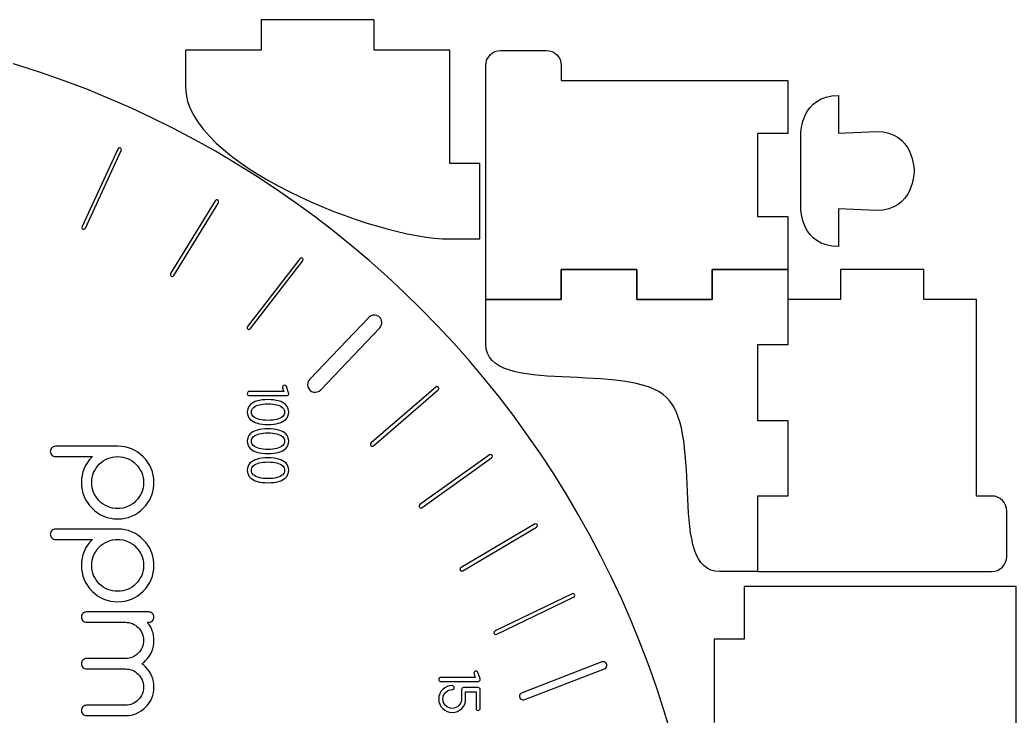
# Model space of a CAD drawing. Extents: x 0 to 206, y 6 to 420.
# Drawn here: x 74.1 to 206, y 327.8 to 420 of the extents above; entities that cross this region are included whole.
import ezdxf

# ---------------------------------------------------------------- set-up
doc = ezdxf.new("R2010")
doc.units = 0
doc.layers.get('0').update_dxf_attribs({"linetype": 'CONTINUOUS'})

msp = doc.modelspace()

# ---------------------------------------------------------------- linework, layer by layer
at = {"color": 7}
for p, q in [((106.000002, 419.999984), (106.000002, 416.000225)), ((121.000148, 419.999984), (106.000002, 419.999984)), ((121.000148, 416.000225), (121.000148, 419.999984)), ((106.000002, 416.000225), (96.000092, 416.000225)), ((96.000092, 416.000225), (96.000092, 411.114111)), ((131.000022, 416.000225), (121.000148, 416.000225)), ((131.000022, 401.00011), (131.000022, 416.000225)), ((137.766342, 415.970835), (143.766492, 415.97087)), ((135.76648, 411.970565), (135.76648, 413.970956)), ((145.766354, 413.970991), (145.766354, 411.9706)), ((135.76648, 407.970809), (135.76648, 411.970565)), ((145.766354, 411.9706), (175.766858, 411.9706)), ((175.766858, 411.9706), (175.766858, 404.971027)), ((182.500151, 410.000149), (182.500151, 404.999948)), ((135.76648, 386.970538), (135.76648, 407.970809)), ((182.500151, 404.999948), (187.499858, 405.233839)), ((175.766858, 404.971027), (171.766852, 404.970674)), ((171.766852, 404.970674), (171.766852, 393.970312)), ((177.499949, 395.000038), (177.499949, 404.999948)), ((87.031563, 402.907328), (82.303529, 392.63819)), ((82.752086, 392.432171), (87.48012, 402.701313)), ((87.503403, 402.821201), (87.503544, 402.821201)), ((135.00031, 401.00011), (131.000022, 401.00011)), ((135.00031, 391.000205), (135.00031, 401.00011)), ((100.3889, 395.941347), (100.3889, 395.941347)), ((177.499949, 395.000038), (177.499949, 395.000038)), ((187.499858, 394.766147), (182.500151, 395.000038)), ((182.500151, 395.000038), (182.500151, 389.999837)), ((171.766852, 393.970312), (175.766858, 393.970665)), ((175.766858, 393.970665), (175.766858, 386.970573)), ((131.000022, 391.000205), (135.00031, 391.000205)), ((104.599494, 379.125834), (111.515868, 388.07068)), ((111.569613, 388.231223), (111.569613, 388.231223)), ((135.76648, 382.970784), (135.76648, 386.970538)), ((145.766001, 382.970198), (145.766001, 386.970467)), ((145.766001, 386.970467), (155.765875, 386.970467)), ((155.766263, 386.970538), (145.766354, 386.970538)), ((145.766354, 386.970538), (145.766354, 382.970784)), ((155.765875, 386.970467), (155.765875, 382.970198)), ((155.766263, 382.970791), (155.766263, 386.970538)), ((165.766313, 382.970198), (165.766313, 386.970467)), ((165.766313, 386.970467), (175.766223, 386.970467)), ((175.766858, 386.970573), (165.766702, 386.970545)), ((165.766702, 386.970545), (165.766702, 382.970791)), ((175.766223, 386.970467), (175.766223, 376.970563)), ((193.766709, 386.970725), (182.766322, 386.970725)), ((182.766322, 386.970725), (182.766322, 382.970967)), ((193.766709, 382.970967), (193.766709, 386.970725)), ((135.766092, 377.062232), (135.766092, 382.970198)), ((135.766092, 382.970198), (145.766001, 382.970198)), ((145.766354, 382.970784), (135.76648, 382.970784)), ((155.765875, 382.970198), (165.766313, 382.970198)), ((165.766702, 382.970791), (155.766263, 382.970791)), ((182.766322, 382.970967), (175.766258, 382.970967)), ((175.766258, 382.970967), (175.766258, 376.970817)), ((200.766278, 382.970967), (193.766709, 382.970967)), ((200.766278, 356.970469), (200.766278, 382.970967)), ((113.922613, 371.038129), (121.716797, 379.227812)), ((122.003429, 379.956104), (122.003429, 379.956104)), ((175.766223, 376.970563), (171.76597, 376.970563)), ((171.76597, 376.970563), (171.76597, 366.970139)), ((175.766258, 376.970817), (171.766499, 376.970817)), ((171.766499, 376.970817), (171.766499, 366.970379)), ((109.011089, 370.808026), (104.45254, 370.808026)), ((108.862263, 371.248998), (109.011089, 370.808026)), ((109.650492, 370.631637), (109.374884, 371.452946)), ((129.550252, 371.21245), (129.550252, 371.21245)), ((104.45254, 370.256811), (109.391429, 370.256811)), ((104.45254, 370.256811), (104.45254, 370.256811)), ((106.921985, 369.727408), (106.921985, 369.727408)), ((109.115822, 368.079272), (109.115822, 368.079272)), ((171.76597, 366.970139), (175.766223, 366.970139)), ((171.766499, 366.970379), (175.766258, 366.970379)), ((175.766223, 366.970139), (175.766223, 356.970233)), ((175.766258, 366.970379), (175.766258, 356.970469)), ((106.921985, 365.874192), (106.921985, 365.874192)), ((109.115822, 364.22606), (109.115822, 364.22606)), ((87.016958, 363.552519), (78.776316, 363.552519)), ((78.776316, 362.179992), (78.776316, 362.179974)), ((78.776316, 362.179974), (83.654562, 362.179974)), ((83.654562, 362.179974), (83.615968, 362.146919)), ((87.016958, 362.179974), (87.016958, 362.179974)), ((106.921985, 362.02097), (106.921985, 362.02097)), ((127.336434, 355.427712), (136.530704, 362.006467)), ((136.636125, 362.217996), (136.636125, 362.217996)), ((109.115822, 360.372838), (109.115822, 360.372838)), ((175.766223, 356.970233), (171.76597, 356.970233)), ((171.76597, 356.970233), (171.76597, 346.970327)), ((175.766258, 356.970469), (171.766499, 356.970469)), ((171.766499, 356.970469), (171.766499, 346.970595)), ((202.766669, 356.970469), (200.766278, 356.970469)), ((204.766531, 348.970457), (204.766531, 354.970607)), ((87.016958, 352.588172), (78.776316, 352.588172)), ((142.228203, 353.255924), (132.490986, 347.509506)), ((132.74179, 347.08438), (142.479007, 352.830799)), ((142.603721, 353.056799), (142.603721, 353.056799)), ((78.776316, 351.215644), (78.776316, 351.215627)), ((78.776316, 351.215627), (83.654562, 351.215627)), ((83.654562, 351.215627), (83.615968, 351.182571)), ((87.016958, 351.215627), (87.016958, 351.215627)), ((171.76597, 346.970327), (166.736276, 346.970327)), ((171.766499, 346.970595), (175.766258, 346.970595)), ((175.766258, 346.970595), (196.766519, 346.970595)), ((196.766519, 346.970595), (200.766278, 346.970595)), ((200.766278, 346.970595), (202.766669, 346.970595)), ((169.999763, 344.999982), (169.999763, 338.000409)), ((206.000135, 344.999982), (169.999763, 344.999982)), ((206.000135, 316.000199), (206.000135, 344.999982)), ((147.191208, 344.017556), (137.00475, 339.11174)), ((137.219037, 338.667325), (147.405495, 343.573141)), ((147.54812, 343.788113), (147.54812, 343.788113)), ((91.134545, 341.623814), (82.899406, 341.623814)), ((82.899406, 340.25129), (88.047739, 340.25129)), ((82.899406, 340.25129), (82.899406, 340.25129)), ((90.952652, 340.25129), (91.134545, 340.25129)), ((169.999763, 338.000409), (166.000004, 338.000409)), ((166.000004, 338.000409), (166.000004, 327.000047)), ((88.047739, 335.450203), (82.899406, 335.450203)), ((82.899406, 334.077679), (88.047739, 334.077679)), ((151.124821, 334.998299), (140.574557, 330.934464)), ((140.930094, 330.013245), (151.480354, 334.077079)), ((151.802814, 334.531831), (151.802814, 334.531831)), ((134.369284, 332.961878), (129.810736, 332.961878)), ((134.220458, 333.40285), (134.369284, 332.961878)), ((135.008687, 332.785489), (134.733079, 333.606802)), ((129.810736, 332.410663), (134.749625, 332.410663)), ((129.810736, 332.410663), (129.810736, 332.410663)), ((132.555788, 331.335562), (132.555788, 330.09533)), ((134.749625, 331.605659), (132.831396, 331.605659)), ((135.025232, 328.860607), (135.025232, 331.335562)), ((133.101489, 330.09533), (133.101489, 331.059954)), ((133.101489, 331.059954), (134.474017, 331.059954)), ((134.474017, 331.059954), (134.474017, 328.860607)), ((88.047739, 329.271082), (82.899406, 329.271082)), ((135.025232, 328.860607), (135.025232, 328.860607)), ((82.899406, 327.898554), (88.047739, 327.898554))]:
    msp.add_line(p, q, dxfattribs=at)
for points in [[(165.248556, 289.82985), (165.248451, 361.62675), (107.045563, 419.829598), (35.248662, 419.829653)], [(135.76648, 413.970956), (135.76648, 415.078957), (136.658337, 415.970835), (137.766342, 415.970835)], [(143.766492, 415.97087), (144.874496, 415.97087), (145.766354, 415.078992), (145.766354, 413.970991)], [(96.000092, 411.114111), (96.000092, 401.000223), (121.000112, 391.000222), (131.000022, 391.000205)], [(177.499949, 404.999948), (177.499949, 404.999948), (177.500161, 410.000149), (182.500151, 410.000149)], [(187.499858, 405.233839), (192.499848, 405.233839), (192.50006, 399.999746), (192.50006, 399.999746)], [(87.301348, 403.049459), (87.189416, 403.069884), (87.078014, 403.011194), (87.031563, 402.907328)], [(87.503544, 402.821201), (87.496772, 402.93478), (87.413279, 403.029033), (87.301348, 403.049459)], [(87.48012, 402.701313), (87.497795, 402.738696), (87.505801, 402.779919), (87.503403, 402.821201)], [(192.50006, 399.999746), (192.50006, 399.999746), (192.499848, 394.766147), (187.499858, 394.766147)], [(99.929323, 396.058479), (99.929323, 396.058479), (94.029933, 386.413592), (94.029933, 386.413592)], [(94.451608, 386.15521), (94.451608, 386.15521), (100.351001, 395.800098), (100.351001, 395.800098)], [(100.203066, 396.17237), (100.096645, 396.199494), (99.985098, 396.153085), (99.929323, 396.058479)], [(100.3889, 395.941347), (100.385212, 396.051108), (100.309487, 396.145247), (100.203066, 396.17237)], [(100.351001, 395.800098), (100.377605, 395.842275), (100.390817, 395.891517), (100.3889, 395.941347)], [(182.500151, 389.999837), (177.500161, 389.999837), (177.499949, 395.000038), (177.499949, 395.000038)], [(82.303529, 392.63819), (82.262814, 392.557484), (82.269444, 392.460982), (82.320814, 392.386603)], [(82.320814, 392.386603), (82.372184, 392.312223), (82.460084, 392.271851), (82.549978, 392.281349)], [(82.549978, 392.281349), (82.639872, 392.290848), (82.717395, 392.348698), (82.752086, 392.432171)], [(111.125194, 388.373159), (111.125194, 388.373159), (104.20882, 379.428316), (104.20882, 379.428316)], [(111.397862, 388.46018), (111.297715, 388.492164), (111.188298, 388.457244), (111.125194, 388.373159)], [(111.569613, 388.231223), (111.566929, 388.336318), (111.498008, 388.428195), (111.397862, 388.46018)], [(111.515868, 388.07068), (111.552138, 388.116191), (111.571173, 388.173048), (111.569613, 388.231223)], [(94.029933, 386.413592), (93.958583, 386.297149), (93.995137, 386.144913), (94.11158, 386.073563)], [(94.11158, 386.073563), (94.228022, 386.002213), (94.380258, 386.038768), (94.451608, 386.15521)], [(120.260209, 380.613428), (120.260209, 380.613428), (112.466025, 372.423748), (112.466025, 372.423748)], [(121.353009, 380.87136), (120.97019, 381.015711), (120.538079, 380.91372), (120.260209, 380.613428)], [(122.003429, 379.956104), (121.993014, 380.365101), (121.735827, 380.727009), (121.353009, 380.87136)], [(104.20882, 379.428316), (104.154775, 379.35853), (104.142068, 379.265211), (104.175489, 379.183515)], [(104.175489, 379.183515), (104.208909, 379.10182), (104.283377, 379.044162), (104.370838, 379.032264)], [(104.370838, 379.032264), (104.4583, 379.020366), (104.545464, 379.056035), (104.599494, 379.125834)], [(121.716797, 379.227812), (121.906777, 379.421903), (122.010163, 379.684592), (122.003429, 379.956104)], [(159.765952, 369.970563), (154.765962, 374.970564), (135.765951, 369.970563), (135.766092, 377.062232)], [(112.466025, 372.423748), (112.20746, 372.165562), (112.109307, 371.78743), (112.209654, 371.43608)], [(104.259613, 370.725342), (104.204492, 370.675734), (104.176933, 370.609588), (104.176933, 370.532418)], [(104.45254, 370.808026), (104.37537, 370.808026), (104.309224, 370.780474), (104.259613, 370.725342)], [(108.928398, 371.546654), (108.873276, 371.497043), (108.845717, 371.430897), (108.845717, 371.353727)], [(108.845717, 371.353727), (108.845717, 371.320672), (108.851221, 371.282071), (108.862263, 371.248998)], [(109.115811, 371.629335), (109.044155, 371.629335), (108.978009, 371.601783), (108.928398, 371.546654)], [(109.314249, 371.546654), (109.259127, 371.601776), (109.192981, 371.629335), (109.115811, 371.629335)], [(109.374884, 371.452946), (109.363877, 371.491533), (109.341829, 371.519092), (109.314249, 371.546654)], [(112.209654, 371.43608), (112.31, 371.08473), (112.593051, 370.815471), (112.948971, 370.732784)], [(112.948971, 370.732784), (113.30489, 370.650098), (113.677653, 370.767), (113.922613, 371.038129)], [(129.139597, 371.390218), (129.139597, 371.390218), (120.59025, 363.994289), (120.59025, 363.994289)], [(120.913398, 363.62015), (120.913398, 363.62015), (129.462749, 371.01608), (129.462749, 371.01608)], [(129.401496, 371.432018), (129.313486, 371.470117), (129.211376, 371.45382), (129.139597, 371.390218)], [(129.550252, 371.21245), (129.547504, 371.308314), (129.489507, 371.393919), (129.401496, 371.432018)], [(129.462749, 371.01608), (129.520371, 371.064742), (129.552598, 371.137066), (129.550252, 371.21245)], [(104.176933, 370.532418), (104.176933, 370.455248), (104.204485, 370.389102), (104.259613, 370.339491)], [(104.259613, 370.339491), (104.309224, 370.28437), (104.37537, 370.256811), (104.45254, 370.256811)], [(106.921985, 369.727408), (105.825065, 369.727408), (105.042339, 369.501407), (104.579318, 369.054925)], [(109.264648, 369.054925), (108.801627, 369.501407), (108.018901, 369.727408), (106.921985, 369.727408)], [(109.391429, 370.256811), (109.468599, 370.256811), (109.534745, 370.284362), (109.584353, 370.339491)], [(109.584353, 370.339491), (109.639474, 370.389102), (109.667037, 370.455248), (109.667037, 370.532418)], [(109.667037, 370.532418), (109.667037, 370.571001), (109.661534, 370.598564), (109.650492, 370.631637)], [(166.736276, 346.970327), (159.765952, 346.970564), (164.765942, 364.970563), (159.765952, 369.970563)], [(104.579318, 369.054925), (104.309224, 368.784828), (104.176933, 368.459612), (104.176933, 368.079272)], [(104.728148, 368.079272), (104.728148, 368.305272), (104.810829, 368.50371), (104.970683, 368.66356)], [(104.970683, 368.66356), (105.356533, 369.005314), (106.006967, 369.181703), (106.921985, 369.181703)], [(106.921985, 369.181703), (107.837002, 369.181703), (108.487436, 369.005314), (108.873287, 368.66356)], [(108.873287, 368.66356), (109.038651, 368.50371), (109.115822, 368.305272), (109.115822, 368.079272)], [(109.667037, 368.079272), (109.667037, 368.459612), (109.534745, 368.784828), (109.264648, 369.054925)], [(104.176933, 368.079272), (104.176933, 367.698935), (104.309224, 367.37923), (104.579318, 367.109133)], [(104.579318, 367.109133), (105.042339, 366.662651), (105.825065, 366.436651), (106.921985, 366.436651)], [(104.970683, 367.500498), (104.810829, 367.660348), (104.728148, 367.853276), (104.728148, 368.079272)], [(106.921985, 366.982355), (106.006967, 366.982355), (105.356533, 367.15323), (104.970683, 367.500498)], [(108.873287, 367.500498), (108.487436, 367.15323), (107.837002, 366.982355), (106.921985, 366.982355)], [(106.921985, 366.436651), (108.018901, 366.436651), (108.801627, 366.662651), (109.264648, 367.109133)], [(109.115822, 368.079272), (109.115822, 367.853276), (109.038651, 367.660348), (108.873287, 367.500498)], [(109.264648, 367.109133), (109.534745, 367.37923), (109.667037, 367.698935), (109.667037, 368.079272)], [(106.921985, 365.874192), (105.825065, 365.874192), (105.042339, 365.648196), (104.579318, 365.20171)], [(109.264648, 365.20171), (108.801627, 365.648196), (108.018901, 365.874192), (106.921985, 365.874192)], [(104.579318, 365.20171), (104.309224, 364.931616), (104.176933, 364.606397), (104.176933, 364.22606)], [(104.176933, 364.22606), (104.176933, 363.84572), (104.309224, 363.526015), (104.579318, 363.255922)], [(104.728148, 364.22606), (104.728148, 364.452057), (104.810829, 364.650494), (104.970683, 364.810349)], [(104.970683, 363.647283), (104.810829, 363.807137), (104.728148, 364.00006), (104.728148, 364.22606)], [(104.970683, 364.810349), (105.356533, 365.152102), (106.006967, 365.328491), (106.921985, 365.328491)], [(106.921985, 365.328491), (107.837002, 365.328491), (108.487436, 365.152102), (108.873287, 364.810349)], [(108.873287, 364.810349), (109.038651, 364.650494), (109.115822, 364.452057), (109.115822, 364.22606)], [(109.115822, 364.22606), (109.115822, 364.00006), (109.038651, 363.807137), (108.873287, 363.647283)], [(109.667037, 364.22606), (109.667037, 364.606397), (109.534745, 364.931616), (109.264648, 365.20171)], [(109.264648, 363.255922), (109.534745, 363.526015), (109.667037, 363.84572), (109.667037, 364.22606)], [(78.29675, 363.348568), (78.158955, 363.22179), (78.092809, 363.056426), (78.092809, 362.869013)], [(78.092809, 362.869013), (78.092809, 362.681599), (78.158955, 362.516235), (78.29675, 362.389453)], [(78.776316, 363.552519), (78.588885, 363.552519), (78.429041, 363.486374), (78.29675, 363.348568)], [(90.412444, 362.146919), (89.475395, 363.083985), (88.345413, 363.552519), (87.016958, 363.552519)], [(104.579318, 363.255922), (105.042339, 362.809435), (105.825065, 362.583439), (106.921985, 362.583439)], [(106.921985, 363.12914), (106.006967, 363.12914), (105.356533, 363.300019), (104.970683, 363.647283)], [(108.873287, 363.647283), (108.487436, 363.300019), (107.837002, 363.12914), (106.921985, 363.12914)], [(106.921985, 362.583439), (108.018901, 362.583439), (108.801627, 362.809435), (109.264648, 363.255922)], [(120.59025, 363.994289), (120.523415, 363.936565), (120.492452, 363.847569), (120.509026, 363.760825)], [(120.509026, 363.760825), (120.5256, 363.674082), (120.587193, 363.602771), (120.670602, 363.573754)], [(120.670602, 363.573754), (120.754011, 363.544737), (120.846565, 363.562423), (120.913398, 363.62015)], [(78.29675, 362.389453), (78.429041, 362.251651), (78.588885, 362.179992), (78.776316, 362.179992)], [(83.615968, 362.146919), (82.684423, 361.215367), (82.21036, 360.079863), (82.21036, 358.751433)], [(84.586107, 361.176762), (85.258607, 361.849245), (86.063364, 362.179974), (87.016958, 362.179974)], [(87.016958, 362.179974), (87.970587, 362.179974), (88.775343, 361.849245), (89.442305, 361.176762)], [(91.818051, 358.751433), (91.818051, 360.079863), (91.349527, 361.215367), (90.412444, 362.146919)], [(106.921985, 362.02097), (105.825065, 362.02097), (105.042339, 361.794974), (104.579318, 361.348487)], [(109.264648, 361.348487), (108.801627, 361.794974), (108.018901, 362.02097), (106.921985, 362.02097)], [(136.243385, 362.408165), (136.243385, 362.408165), (127.049114, 355.82941), (127.049114, 355.82941)], [(136.496953, 362.431209), (136.414679, 362.471046), (136.317129, 362.462181), (136.243385, 362.408165)], [(136.636125, 362.217996), (136.632768, 362.309346), (136.579227, 362.391371), (136.496953, 362.431209)], [(136.530704, 362.006467), (136.599492, 362.054495), (136.639194, 362.134158), (136.636125, 362.217996)], [(83.582913, 358.751415), (83.582913, 359.705019), (83.919145, 360.509794), (84.586107, 361.176762)], [(89.442305, 361.176762), (90.114805, 360.509794), (90.445534, 359.705019), (90.445534, 358.751415)], [(104.579318, 361.348487), (104.309224, 361.078394), (104.176933, 360.753175), (104.176933, 360.372838)], [(104.176933, 360.372838), (104.176933, 359.992498), (104.309224, 359.672793), (104.579318, 359.402699)], [(104.728148, 360.372838), (104.728148, 360.598835), (104.810829, 360.797272), (104.970683, 360.957126)], [(104.970683, 359.79406), (104.810829, 359.953915), (104.728148, 360.146838), (104.728148, 360.372838)], [(104.970683, 360.957126), (105.356533, 361.29888), (106.006967, 361.475269), (106.921985, 361.475269)], [(106.921985, 361.475269), (107.837002, 361.475269), (108.487436, 361.29888), (108.873287, 360.957126)], [(108.873287, 360.957126), (109.038651, 360.797272), (109.115822, 360.598835), (109.115822, 360.372838)], [(109.115822, 360.372838), (109.115822, 360.146838), (109.038651, 359.953915), (108.873287, 359.79406)], [(109.667037, 360.372838), (109.667037, 360.753175), (109.534745, 361.078394), (109.264648, 361.348487)], [(109.264648, 359.402699), (109.534745, 359.672793), (109.667037, 359.992498), (109.667037, 360.372838)], [(104.579318, 359.402699), (105.042339, 358.956213), (105.825065, 358.730217), (106.921985, 358.730217)], [(106.921985, 359.275918), (106.006967, 359.275918), (105.356533, 359.446796), (104.970683, 359.79406)], [(108.873287, 359.79406), (108.487436, 359.446796), (107.837002, 359.275918), (106.921985, 359.275918)], [(106.921985, 358.730217), (108.018901, 358.730217), (108.801627, 358.956213), (109.264648, 359.402699)], [(82.21036, 358.751433), (82.21036, 357.417492), (82.684423, 356.287502), (83.615968, 355.350436)], [(84.586107, 356.320557), (83.919145, 356.99304), (83.582913, 357.797814), (83.582913, 358.751415)], [(90.445534, 358.751415), (90.445534, 357.797814), (90.114805, 356.99304), (89.442305, 356.320557)], [(90.412444, 355.350436), (91.349527, 356.287502), (91.818051, 357.417492), (91.818051, 358.751433)], [(87.016958, 355.317346), (86.063364, 355.317346), (85.258607, 355.653585), (84.586107, 356.320557)], [(89.442305, 356.320557), (88.775343, 355.653585), (87.970587, 355.317346), (87.016958, 355.317346)], [(204.766531, 354.970607), (204.766531, 356.078612), (203.874674, 356.970469), (202.766669, 356.970469)], [(83.615968, 355.350436), (84.553052, 354.418881), (85.683034, 353.944836), (87.016958, 353.944836)], [(87.016958, 353.944836), (88.345413, 353.944836), (89.475395, 354.418881), (90.412444, 355.350436)], [(127.049114, 355.82941), (126.975774, 355.778693), (126.935469, 355.69238), (126.943661, 355.60359)], [(126.943661, 355.60359), (126.951854, 355.514799), (127.007272, 355.437319), (127.088654, 355.400878)], [(127.088654, 355.400878), (127.170035, 355.364436), (127.264741, 355.374693), (127.336434, 355.427712)], [(78.29675, 352.384221), (78.158955, 352.257443), (78.092809, 352.092078), (78.092809, 351.904665)], [(78.776316, 352.588172), (78.588885, 352.588172), (78.429041, 352.522026), (78.29675, 352.384221)], [(90.412444, 351.182571), (89.475395, 352.119637), (88.345413, 352.588172), (87.016958, 352.588172)], [(142.472723, 353.263404), (142.39562, 353.30429), (142.302663, 353.301446), (142.228203, 353.255924)], [(142.603721, 353.056799), (142.599627, 353.143975), (142.549827, 353.222519), (142.472723, 353.263404)], [(142.479007, 352.830799), (142.559771, 352.876684), (142.607959, 352.964006), (142.603721, 353.056799)], [(78.092809, 351.904665), (78.092809, 351.717252), (78.158955, 351.551887), (78.29675, 351.425106)], [(78.29675, 351.425106), (78.429041, 351.287304), (78.588885, 351.215644), (78.776316, 351.215644)], [(83.615968, 351.182571), (82.684423, 350.251019), (82.21036, 349.115516), (82.21036, 347.787085)], [(84.586107, 350.212415), (85.258607, 350.884898), (86.063364, 351.215627), (87.016958, 351.215627)], [(87.016958, 351.215627), (87.970587, 351.215627), (88.775343, 350.884898), (89.442305, 350.212415)], [(91.818051, 347.787085), (91.818051, 349.115516), (91.349527, 350.251019), (90.412444, 351.182571)], [(83.582913, 347.787068), (83.582913, 348.740672), (83.919145, 349.545446), (84.586107, 350.212415)], [(89.442305, 350.212415), (90.114805, 349.545446), (90.445534, 348.740672), (90.445534, 347.787068)], [(202.766669, 346.970595), (203.874674, 346.970595), (204.766531, 347.862453), (204.766531, 348.970457)], [(82.21036, 347.787085), (82.21036, 346.453144), (82.684423, 345.323155), (83.615968, 344.386085)], [(84.586107, 345.35621), (83.919145, 346.028693), (83.582913, 346.833467), (83.582913, 347.787068)], [(90.445534, 347.787068), (90.445534, 346.833467), (90.114805, 346.028693), (89.442305, 345.35621)], [(90.412444, 344.386085), (91.349527, 345.323155), (91.818051, 346.453144), (91.818051, 347.787085)], [(132.36147, 347.293009), (132.361193, 347.202573), (132.410368, 347.119218), (132.489658, 347.075723)], [(132.490986, 347.509506), (132.411431, 347.466497), (132.361747, 347.383445), (132.36147, 347.293009)], [(132.489658, 347.075723), (132.568948, 347.032228), (132.66567, 347.035549), (132.74179, 347.08438)], [(83.615968, 344.386085), (84.553052, 343.454533), (85.683034, 342.980488), (87.016958, 342.980488)], [(87.016958, 344.352998), (86.063364, 344.352998), (85.258607, 344.689238), (84.586107, 345.35621)], [(89.442305, 345.35621), (88.775343, 344.689238), (87.970587, 344.352998), (87.016958, 344.352998)], [(87.016958, 342.980488), (88.345413, 342.980488), (89.475395, 343.454533), (90.412444, 344.386085)], [(147.434843, 344.004224), (147.36165, 344.051277), (147.269098, 344.056341), (147.191208, 344.017556)], [(147.405495, 343.573141), (147.48966, 343.6123), (147.544757, 343.695346), (147.54812, 343.788113)], [(147.54812, 343.788113), (147.551068, 343.875075), (147.508036, 343.957172), (147.434843, 344.004224)], [(82.414337, 341.419866), (82.276506, 341.293085), (82.21036, 341.127721), (82.21036, 340.940307)], [(82.21036, 340.940307), (82.21036, 340.752894), (82.276506, 340.58753), (82.414337, 340.460752)], [(82.899406, 341.623814), (82.706472, 341.623814), (82.546628, 341.557668), (82.414337, 341.419866)], [(82.414337, 340.460752), (82.546628, 340.322946), (82.706472, 340.25129), (82.899406, 340.25129)], [(91.614111, 341.419866), (91.487322, 341.557668), (91.321975, 341.623814), (91.134545, 341.623814)], [(91.134545, 340.25129), (91.321975, 340.25129), (91.487322, 340.322946), (91.614111, 340.460752)], [(91.818051, 340.940307), (91.818051, 341.127721), (91.751906, 341.293085), (91.614111, 341.419866)], [(91.614111, 340.460752), (91.751906, 340.58753), (91.818051, 340.752894), (91.818051, 340.940307)], [(88.047739, 340.25129), (88.703694, 340.25129), (89.271455, 340.01978), (89.745482, 339.551245)], [(89.745482, 339.551245), (90.214006, 339.0772), (90.445534, 338.50945), (90.445534, 337.853502)], [(91.818051, 337.853502), (91.818051, 338.768519), (91.53142, 339.573294), (90.952652, 340.25129)], [(137.00475, 339.11174), (136.920963, 339.076142), (136.863554, 338.997337), (136.855358, 338.906671)], [(90.445534, 337.853502), (90.445534, 337.192044), (90.214006, 336.624294), (89.745482, 336.150248)], [(90.715621, 335.18011), (91.454267, 335.918738), (91.818051, 336.811707), (91.818051, 337.853502)], [(136.855358, 338.906671), (136.847162, 338.816005), (136.889508, 338.728182), (136.965553, 338.678136)], [(136.965553, 338.678136), (137.041597, 338.628089), (137.139008, 338.623934), (137.219037, 338.667325)], [(82.414337, 335.240742), (82.276506, 335.113964), (82.21036, 334.948599), (82.21036, 334.761186)], [(82.899406, 335.450203), (82.706472, 335.450203), (82.546628, 335.378547), (82.414337, 335.240742)], [(89.745482, 336.150248), (89.271455, 335.681714), (88.703694, 335.450203), (88.047739, 335.450203)], [(90.225048, 334.761186), (90.395934, 334.893478), (90.561281, 335.025769), (90.715621, 335.18011)], [(82.21036, 334.761186), (82.21036, 334.573773), (82.276506, 334.408408), (82.414337, 334.281627)], [(82.414337, 334.281627), (82.546628, 334.143825), (82.706472, 334.077679), (82.899406, 334.077679)], [(88.047739, 334.077679), (88.703694, 334.077679), (89.271455, 333.846169), (89.745482, 333.372124)], [(90.715621, 334.342262), (90.561281, 334.496603), (90.395934, 334.634405), (90.225048, 334.761186)], [(91.818051, 331.67438), (91.818051, 332.710665), (91.454267, 333.603634), (90.715621, 334.342262)], [(151.588914, 334.946888), (151.452593, 335.040679), (151.278364, 335.059979), (151.124821, 334.998299)], [(151.480354, 334.077079), (151.671285, 334.147726), (151.799314, 334.328279), (151.802814, 334.531831)], [(151.802814, 334.531831), (151.805537, 334.697278), (151.725235, 334.853098), (151.588914, 334.946888)], [(89.745482, 333.372124), (90.214006, 332.898078), (90.445534, 332.335839), (90.445534, 331.67438)], [(129.617809, 332.879198), (129.562687, 332.829587), (129.535128, 332.763441), (129.535128, 332.686271)], [(129.535128, 332.686271), (129.535128, 332.6091), (129.56268, 332.542955), (129.617809, 332.493347)], [(129.810736, 332.961878), (129.733566, 332.961878), (129.66742, 332.934326), (129.617809, 332.879198)], [(129.617809, 332.493347), (129.66742, 332.438225), (129.733566, 332.410663), (129.810736, 332.410663)], [(134.286593, 333.700507), (134.231472, 333.650899), (134.203913, 333.584753), (134.203913, 333.507583)], [(134.203913, 333.507583), (134.203913, 333.474528), (134.209416, 333.435923), (134.220458, 333.40285)], [(134.474006, 333.783191), (134.40235, 333.783191), (134.336204, 333.755639), (134.286593, 333.700507)], [(134.672444, 333.700507), (134.617322, 333.755628), (134.551177, 333.783191), (134.474006, 333.783191)], [(134.733079, 333.606802), (134.722073, 333.645385), (134.700024, 333.672948), (134.672444, 333.700507)], [(134.749625, 332.410663), (134.826795, 332.410663), (134.892941, 332.438215), (134.942548, 332.493347)], [(134.942548, 332.493347), (134.99767, 332.542955), (135.025232, 332.6091), (135.025232, 332.686271)], [(135.025232, 332.686271), (135.025232, 332.724857), (135.019729, 332.752416), (135.008687, 332.785489)], [(90.445534, 331.67438), (90.445534, 331.012922), (90.214006, 330.445169), (89.745482, 329.976637)], [(90.715621, 329.006499), (91.454267, 329.745127), (91.818051, 330.632582), (91.818051, 331.67438)], [(130.058781, 331.363125), (129.711517, 331.010347), (129.535128, 330.585909), (129.535128, 330.09533)], [(131.321066, 331.881267), (130.830482, 331.881267), (130.406048, 331.704878), (130.058781, 331.363125)], [(130.450146, 330.97176), (130.687166, 331.214295), (130.979312, 331.335562), (131.321066, 331.335562)], [(131.513989, 331.798583), (131.458868, 331.853704), (131.392722, 331.881267), (131.321066, 331.881267)], [(131.321066, 331.335562), (131.392722, 331.335562), (131.458868, 331.363114), (131.513989, 331.418246)], [(131.596673, 331.605659), (131.596673, 331.68283), (131.569121, 331.748975), (131.513989, 331.798583)], [(131.513989, 331.418246), (131.569111, 331.467854), (131.596673, 331.534), (131.596673, 331.605659)], [(132.638468, 331.522975), (132.583347, 331.473368), (132.555788, 331.407222), (132.555788, 331.335562)], [(132.831396, 331.605659), (132.754225, 331.605659), (132.68808, 331.578107), (132.638468, 331.522975)], [(134.942548, 331.522975), (134.892941, 331.578097), (134.826795, 331.605659), (134.749625, 331.605659)], [(135.025232, 331.335562), (135.025232, 331.407222), (134.99768, 331.473368), (134.942548, 331.522975)], [(89.745482, 329.976637), (89.271455, 329.502592), (88.703694, 329.271082), (88.047739, 329.271082)], [(129.535128, 330.09533), (129.535128, 329.604746), (129.711517, 329.185823), (130.058781, 328.833045)], [(130.086343, 330.09533), (130.086343, 330.437083), (130.202097, 330.729225), (130.450146, 330.97176)], [(130.450146, 329.224409), (130.202097, 329.466944), (130.086343, 329.759086), (130.086343, 330.09533)], [(132.555788, 330.09533), (132.555788, 329.759086), (132.434521, 329.466944), (132.191986, 329.224409)], [(132.583347, 328.833045), (132.930614, 329.185823), (133.101489, 329.604746), (133.101489, 330.09533)], [(140.251512, 330.54979), (140.221937, 330.372295), (140.291227, 330.192759), (140.432378, 330.081154)], [(140.574557, 330.934464), (140.404845, 330.874655), (140.281086, 330.727286), (140.251512, 330.54979)], [(140.432378, 330.081154), (140.573528, 329.969548), (140.764204, 329.943532), (140.930094, 330.013245)], [(82.414337, 329.06713), (82.276506, 328.934839), (82.21036, 328.774988), (82.21036, 328.582061)], [(82.21036, 328.582061), (82.21036, 328.394648), (82.276506, 328.234797), (82.414337, 328.102506)], [(82.899406, 329.271082), (82.706472, 329.271082), (82.546628, 329.199422), (82.414337, 329.06713)], [(88.047739, 327.898554), (89.084024, 327.898554), (89.97701, 328.26787), (90.715621, 329.006499)], [(130.058781, 328.833045), (130.406048, 328.485781), (130.830482, 328.314902), (131.321066, 328.314902)], [(131.321066, 328.860607), (130.979312, 328.860607), (130.687166, 328.981875), (130.450146, 329.224409)], [(132.191986, 329.224409), (131.949451, 328.981875), (131.657305, 328.860607), (131.321066, 328.860607)], [(131.321066, 328.314902), (131.811646, 328.314902), (132.230569, 328.485781), (132.583347, 328.833045)], [(134.474017, 328.860607), (134.474017, 328.788948), (134.501569, 328.722802), (134.556698, 328.66768)], [(134.556698, 328.66768), (134.611819, 328.618073), (134.677965, 328.59051), (134.749625, 328.59051)], [(134.749625, 328.59051), (134.826795, 328.59051), (134.892941, 328.618062), (134.942548, 328.66768)], [(134.942548, 328.66768), (134.99767, 328.722802), (135.025232, 328.788948), (135.025232, 328.860607)], [(82.414337, 328.102506), (82.546628, 327.9647), (82.706472, 327.898554), (82.899406, 327.898554)]]:
    msp.add_open_spline(points, degree=3, dxfattribs=at)

doc.saveas('drawing.dxf')
